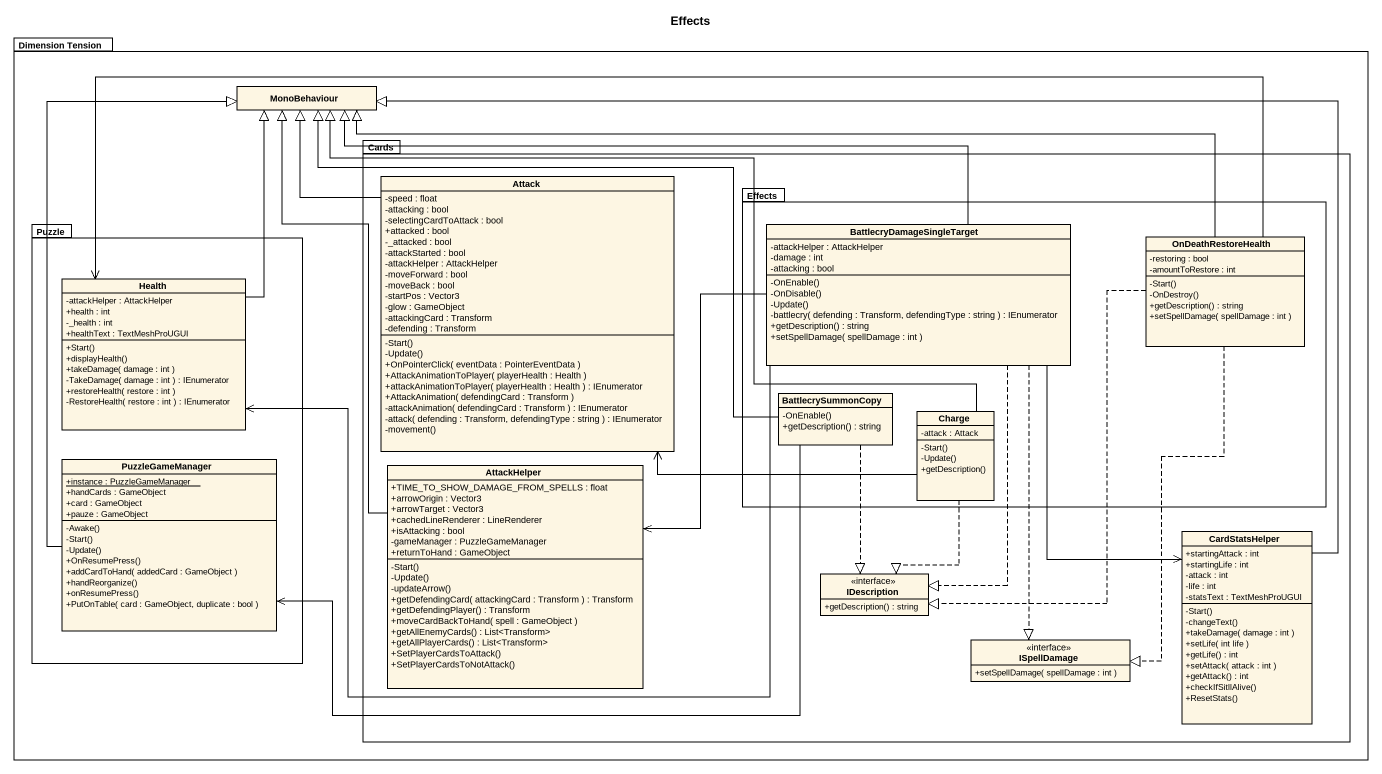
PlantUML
@startuml
title Effects
hide circle
hide empty members
skinparam classAttributeIconSize 0
package "Dimension Tension" as Dimension_Tension {
  class MonoBehaviour
  package Cards {
    class Attack {
      -speed : float
      -attacking : bool
      -selectingCardToAttack : bool
      +attacked : bool
      -_attacked : bool
      -attackStarted : bool
      -attackHelper : AttackHelper
      -moveForward : bool
      -moveBack : bool
      -startPos : Vector3
      -glow : GameObject
      -attackingCard : Transform
      -defending : Transform
      -Start()
      -Update()
      +OnPointerClick( eventData : PointerEventData )
      +AttackAnimationToPlayer( playerHealth : Health )
      +attackAnimationToPlayer( playerHealth : Health ) : IEnumerator
      +AttackAnimation( defendingCard : Transform )
      -attackAnimation( defendingCard : Transform ) : IEnumerator
      -attack( defending : Transform, defendingType : string ) : IEnumerator
      -movement()
    }
    package Effects {
      class BattlecryDamageSingleTarget {
        -attackHelper : AttackHelper
        -damage : int
        -attacking : bool
        -OnEnable()
        -OnDisable()
        -Update()
        -battlecry( defending : Transform, defendingType : string ) : IEnumerator
        +getDescription() : string
        +setSpellDamage( spellDamage : int )
      }
      class OnDeathRestoreHealth {
        -restoring : bool
        -amountToRestore : int
        -Start()
        -OnDestroy()
        +getDescription() : string
        +setSpellDamage( spellDamage : int )
      }
      class BattlecrySummonCopy {
        -OnEnable()
        +getDescription() : string
      }
      class Charge {
        -attack : Attack
        -Start()
        -Update()
        +getDescription()
      }
    }
    class AttackHelper {
      +TIME_TO_SHOW_DAMAGE_FROM_SPELLS : float
      +arrowOrigin : Vector3
      +arrowTarget : Vector3
      +cachedLineRenderer : LineRenderer
      +isAttacking : bool
      -gameManager : PuzzleGameManager
      +returnToHand : GameObject
      -Start()
      -Update()
      -updateArrow()
      +getDefendingCard( attackingCard : Transform ) : Transform
      +getDefendingPlayer() : Transform
      +moveCardBackToHand( spell : GameObject )
      +getAllEnemyCards() : List<Transform>
      +getAllPlayerCards() : List<Transform>
      +SetPlayerCardsToAttack()
      +SetPlayerCardsToNotAttack()
    }
    class CardStatsHelper {
      +startingAttack : int
      +startingLife : int
      -attack : int
      -life : int
      -statsText : TextMeshProUGUI
      -Start()
      -changeText()
      +takeDamage( damage : int )
      +setLife( int life )
      +getLife() : int
      +setAttack( attack : int )
      +getAttack() : int
      +checkIfSitllAlive()
      +ResetStats()
    }
    interface IDescription {
      +getDescription() : string
    }
    interface ISpellDamage {
      +setSpellDamage( spellDamage : int )
    }
  }
  package Puzzle {
    class Health {
      -attackHelper : AttackHelper
      +health : int
      -_health : int
      +healthText : TextMeshProUGUI
      +Start()
      +displayHealth()
      +takeDamage( damage : int )
      -TakeDamage( damage : int ) : IEnumerator
      +restoreHealth( restore : int )
      -RestoreHealth( restore : int ) : IEnumerator
    }
    class PuzzleGameManager {
      {static} +instance : PuzzleGameManager
      +handCards : GameObject
      +card : GameObject
      +pauze : GameObject
      -Awake()
      -Start()
      -Update()
      +OnResumePress()
      +addCardToHand( addedCard : GameObject )
      +handReorganize()
      +onResumePress()
      +PutOnTable( card : GameObject, duplicate : bool )
    }
  }
}
Attack -up-|> MonoBehaviour
BattlecryDamageSingleTarget -left-|> MonoBehaviour
BattlecryDamageSingleTarget -left-> Health
BattlecryDamageSingleTarget --> AttackHelper
BattlecryDamageSingleTarget --> CardStatsHelper
BattlecryDamageSingleTarget ..|> IDescription
BattlecryDamageSingleTarget ..|> ISpellDamage
OnDeathRestoreHealth -left-|> MonoBehaviour
OnDeathRestoreHealth -left-> Health
OnDeathRestoreHealth ..|> IDescription
OnDeathRestoreHealth ..|> ISpellDamage
Health -up-|> MonoBehaviour
BattlecrySummonCopy -up-|> MonoBehaviour
BattlecrySummonCopy -left-> PuzzleGameManager
BattlecrySummonCopy ..|> IDescription
Charge -left-|> MonoBehaviour
Charge -left-> Attack
Charge ..|> IDescription
PuzzleGameManager -up-|> MonoBehaviour
AttackHelper -up-|> MonoBehaviour
CardStatsHelper -left-|> MonoBehaviour
@enduml
